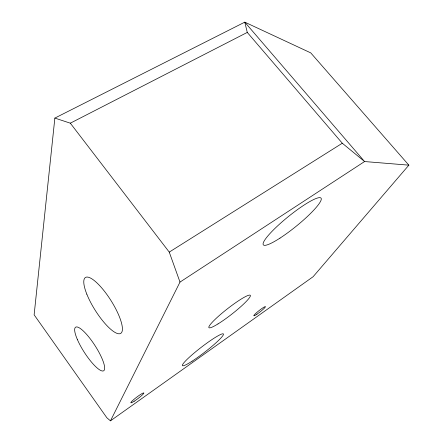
<?xml version="1.0" encoding="UTF-8"?>
<svg xmlns="http://www.w3.org/2000/svg" width="443" height="443" viewBox="0 0 443 443"><rect width="100%" height="100%" fill="white"/><g stroke="black" fill="none" stroke-linecap="round" stroke-linejoin="round"><path stroke-width="0.66" d="M54.86 118.082L34.133 314.829L106.863 417.771L110.462 420.85L313.112 276.72L408.867 165.161L310.759 52.889L244.785 22.15L54.86 118.082L70.321 123.182L169.248 252.106L179.996 282.091L110.462 420.85M179.996 282.091L364.578 161.545L408.867 165.161M169.248 252.106L342.301 143.233L364.578 161.545L244.785 22.15L247.272 32.417L342.301 143.233M70.321 123.182L247.272 32.417M77.265 339.283A25.915 6.318 57.2 0 0 103.164 370.974A25.915 6.318 57.2 0 0 88.522 336.636A25.915 6.318 57.2 0 0 77.265 339.283M217.995 323.922A26.259 3.455 -38 0 0 250.35 296.024A26.259 3.455 -38 0 0 220.442 314.53A26.259 3.455 -38 0 0 217.995 323.922M256.934 314.198A7.348 0.814 -38.2 0 0 265.412 306.689A7.348 0.814 -38.2 0 0 256.519 312.725A7.348 0.814 -38.2 0 0 256.934 314.198M134.19 401.231A8.129 0.936 -37.1 0 0 143.87 393.024A8.129 0.936 -37.1 0 0 134.024 399.32A8.129 0.936 -37.1 0 0 134.19 401.231M86.822 294.158A33.048 9.27 57.7 0 0 120.269 333.601A33.048 9.27 57.7 0 0 102.222 288.52A33.048 9.27 57.7 0 0 86.822 294.158M279.97 238.129A37.129 6.219 -39 0 0 321.153 198.326A37.129 6.219 -39 0 0 275.391 227.995A37.129 6.219 -39 0 0 279.97 238.129M192.101 361.183A25.91 2.99 -37.7 0 0 223.482 334.343A25.91 2.99 -37.7 0 0 193.159 353.868A25.91 2.99 -37.7 0 0 192.101 361.183"/></g></svg>
